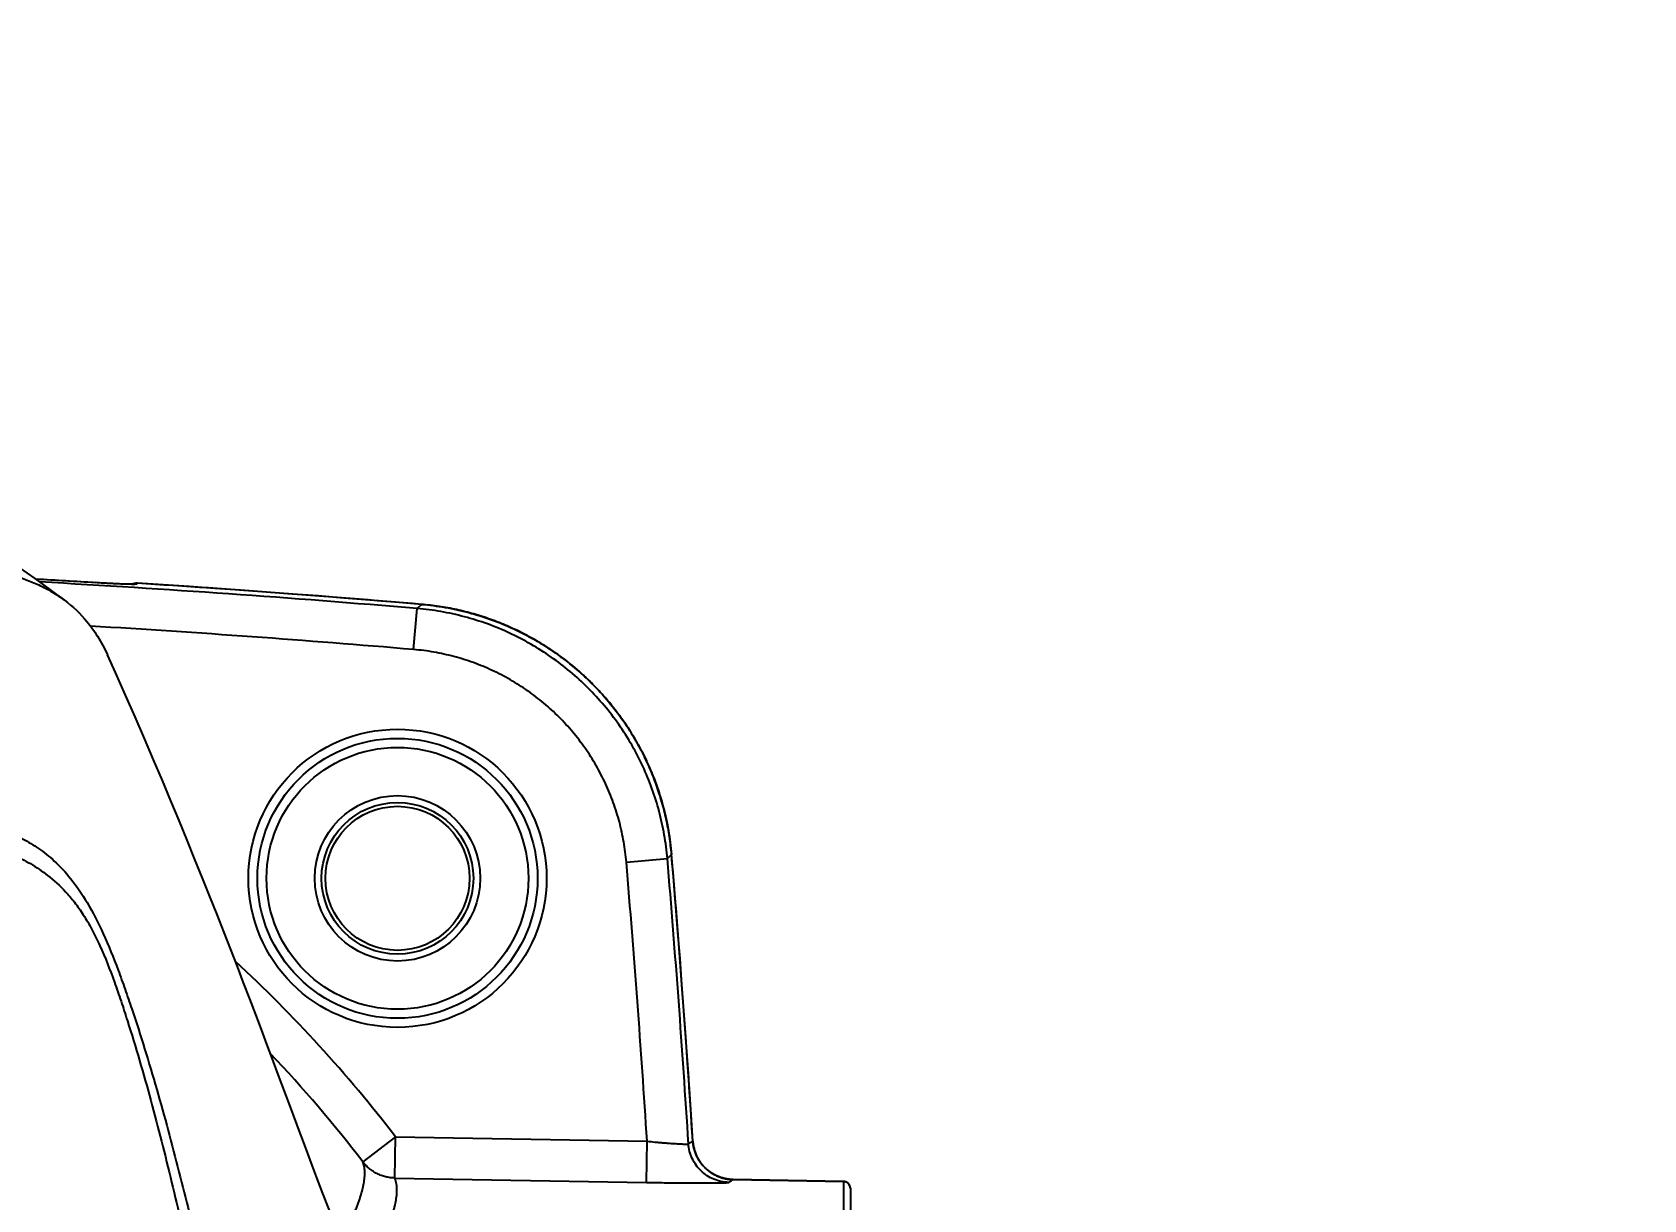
# Model space of a CAD drawing. Header units: millimetres. Extents: x 4086 to 8300, y 123 to 1549.
# Drawn here: x 7797.06 to 7826.41, y 621.01 to 642.29 of the extents above; entities that cross this region are included whole.
import ezdxf

# ---------------------------------------------------------------- set-up
doc = ezdxf.new("R2010")
doc.units = ezdxf.units.MM
for name, color, linetype in [('外形图', 7, 'Continuous'), ('尺寸标注', 7, 'Continuous'), ('运动范围', 7, 'Continuous')]:
    doc.layers.add(name, color=color, linetype=linetype)
doc.styles.add('思源黑', font='SourceHanSansCN-Normal.ttf')
doc.dimstyles.new('尺寸标注_1_4比例', dxfattribs={"dimtxt": 7, "dimasz": 6, "dimexe": 2, "dimexo": 1.5, "dimgap": 1, "dimtad": 1, "dimdec": 1, "dimlfac": 4, "dimdsep": 46, "dimtxsty": '思源黑', "dimcen": 0.09, "dimadec": 0, "dimazin": 0, "dimtp": 0.01, "dimtm": 0.01, "dimtfac": 1, "dimtdec": 1, "dimtofl": 0, "dimtmove": 0, "dimatfit": 3, "dimfxl": 1, "dimtolj": 1, "dimarcsym": 0})

# ---------------------------------------------------------------- blocks, each defined once
blk = doc.blocks.new('*D750')
at = {"layer": 'Defpoints', "color": 0}
for p in [(7746.494, 663.333), (7961.606, 638.226), (7701.103, 606.863), (7720.683, 606.863), (7783.633, 606.863)]:
    blk.add_point(p, dxfattribs=at)
at = {"layer": '尺寸标注', "color": 0, "lineweight": -2}
blk.add_arc((7783.633, 606.863), 67.588, 15.08218, 174.91199, dxfattribs=at)
at = {"layer": '尺寸标注', "color": 0}
for points in [[(7847.916, 624.232), (7849.869, 624.667), (7850.195, 618.593)], [(7715.312, 612.901), (7717.31, 612.813), (7716.045, 606.863)]]:
    blk.add_solid(points, dxfattribs=at)
at = {"layer": '尺寸标注', "color": 0, "insert": (7783.633, 679.161), "char_height": 7, "attachment_point": 5, "style": '思源黑'}
blk.add_mtext('\\A1;-\\A1;170%%d', dxfattribs=at)

msp = doc.modelspace()

# ---------------------------------------------------------------- linework, layer by layer
at = {"layer": '外形图'}
for p, q in [((7798.281, 632.2519), (7797.7129, 632.2856)), ((7798.3574, 632.2476), (7798.281, 632.2519)), ((7798.4324, 632.2435), (7798.3574, 632.2476)), ((7798.5125, 632.2394), (7798.4324, 632.2435)), ((7798.5804, 632.2362), (7798.5125, 632.2394)), ((7798.6444, 632.2333), (7798.5804, 632.2362)), ((7798.7021, 632.2309), (7798.6444, 632.2333)), ((7798.7482, 632.2292), (7798.7021, 632.2309)), ((7798.7844, 632.2281), (7798.7482, 632.2292)), ((7798.8162, 632.2272), (7798.7844, 632.2281)), ((7798.8389, 632.2267), (7798.8162, 632.2272)), ((7798.8549, 632.2265), (7798.8389, 632.2267)), ((7798.8657, 632.2264), (7798.8549, 632.2265)), ((7798.8753, 632.2263), (7798.8657, 632.2264)), ((7798.8837, 632.2263), (7798.8753, 632.2263)), ((7798.8909, 632.2263), (7798.8837, 632.2263)), ((7798.895, 632.2264), (7798.8909, 632.2263)), ((7798.8982, 632.2264), (7798.895, 632.2264)), ((7798.9009, 632.2264), (7798.8982, 632.2264)), ((7798.9031, 632.2265), (7798.9009, 632.2264)), ((7798.9049, 632.2266), (7798.9031, 632.2265)), ((7798.9062, 632.2266), (7798.9049, 632.2266)), ((7798.9071, 632.2266), (7798.9062, 632.2266)), ((7798.9076, 632.2267), (7798.9071, 632.2266)), ((7798.9078, 632.2267), (7798.9076, 632.2267)), ((7798.9716, 632.2449), (7798.9547, 632.2291)), ((7798.9716, 632.2449), (7798.9721, 632.245)), ((7798.9716, 632.245), (7798.9721, 632.245)), ((7804.0039, 631.0379), (7804.0672, 631.7849)), ((7804.1447, 631.8608), (7804.0672, 631.7849)), ((7807.8787, 627.1631), (7808.6258, 627.2264)), ((7808.7016, 627.3039), (7808.6258, 627.2264)), ((7803.674, 622.1557), (7803.0786, 621.6998)), ((7803.661, 621.406), (7803.674, 622.1557)), ((7803.674, 622.1557), (7808.2556, 622.0757)), ((7808.2425, 621.326), (7808.2556, 622.0757)), ((7803.661, 621.406), (7808.2425, 621.326)), ((7811.8361, 621.3432), (7809.8243, 621.3783)), ((7809.8243, 621.3783), (7811.8361, 621.3432)), ((7811.8361, 621.3432), (7811.8361, 592.3931)), ((7811.959, 621.2185), (7811.959, 592.5181))]:
    msp.add_line(p, q, dxfattribs=at)
for points in [[(7797.6445, 631.9371), (7797.3828, 632.1314), (7797.1078, 632.3302), (7796.8285, 632.527), (7796.5449, 632.7218), (7796.349, 632.8537)], [(7797.7129, 632.2856), (7797.2214, 632.3137), (7797.1231, 632.3191)], [(7804.1447, 631.8609), (7803.6744, 631.9004), (7803.204, 631.9391), (7802.7336, 631.9767), (7802.2632, 632.0135), (7801.7928, 632.0493), (7801.3225, 632.0843), (7800.8522, 632.1183), (7800.3819, 632.1513), (7799.9117, 632.1835), (7799.4415, 632.2147), (7798.9721, 632.245)], [(7808.7017, 627.3039), (7808.6982, 627.344), (7808.6942, 627.3843), (7808.69, 627.4246), (7808.6854, 627.4648), (7808.6805, 627.505), (7808.6753, 627.5452), (7808.6697, 627.5854), (7808.6639, 627.6255), (7808.6577, 627.6655), (7808.6512, 627.7055), (7808.6443, 627.7454), (7808.6371, 627.7852), (7808.6297, 627.825), (7808.6219, 627.8647), (7808.6137, 627.9044), (7808.6053, 627.944), (7808.5965, 627.9835), (7808.5874, 628.023), (7808.578, 628.0624), (7808.5683, 628.1017), (7808.5582, 628.1409), (7808.5478, 628.18), (7808.5372, 628.2191), (7808.5262, 628.258), (7808.5149, 628.2969), (7808.5032, 628.3357), (7808.4913, 628.3744), (7808.479, 628.413), (7808.4665, 628.4515), (7808.4536, 628.4899), (7808.4404, 628.5282), (7808.4269, 628.5663), (7808.4131, 628.6044), (7808.399, 628.6423), (7808.3845, 628.6802), (7808.3698, 628.7179), (7808.3548, 628.7554), (7808.3395, 628.7929), (7808.3238, 628.8303), (7808.3079, 628.8675), (7808.2916, 628.9046), (7808.2751, 628.9415), (7808.2582, 628.9784), (7808.2411, 629.015), (7808.2237, 629.0516), (7808.206, 629.088), (7808.1879, 629.1242), (7808.1696, 629.1603), (7808.151, 629.1962), (7808.1321, 629.232), (7808.1129, 629.2677), (7808.0934, 629.3032), (7808.0737, 629.3385), (7808.0536, 629.3737), (7808.0333, 629.4087), (7808.0127, 629.4436), (7807.9918, 629.4782), (7807.9706, 629.5127), (7807.9492, 629.547), (7807.9274, 629.5812), (7807.9054, 629.6152), (7807.8831, 629.649), (7807.8606, 629.6826), (7807.8378, 629.716), (7807.8146, 629.7493), (7807.7913, 629.7823), (7807.7676, 629.8152), (7807.7437, 629.8479), (7807.7196, 629.8804), (7807.6952, 629.9126), (7807.6705, 629.9447), (7807.6456, 629.9766), (7807.6204, 630.0082), (7807.5949, 630.0397), (7807.5692, 630.071), (7807.5432, 630.102), (7807.517, 630.1329), (7807.4905, 630.1635), (7807.4638, 630.194), (7807.4369, 630.2242), (7807.4097, 630.2542), (7807.3822, 630.2839), (7807.3545, 630.3135), (7807.3266, 630.3427), (7807.2985, 630.3718), (7807.2701, 630.4007), (7807.2415, 630.4293), (7807.2126, 630.4577), (7807.1836, 630.4858), (7807.1542, 630.5137), (7807.1247, 630.5414), (7807.0949, 630.5689), (7807.0649, 630.5961), (7807.0347, 630.623), (7807.0043, 630.6498), (7806.9737, 630.6762), (7806.9428, 630.7024), (7806.9118, 630.7284), (7806.8805, 630.7541), (7806.8491, 630.7795), (7806.8174, 630.8047), (7806.7855, 630.8297), (7806.7534, 630.8544), (7806.7212, 630.8788), (7806.6887, 630.903), (7806.656, 630.9269), (7806.6231, 630.9505), (7806.59, 630.9739), (7806.5568, 630.997), (7806.5234, 631.0198), (7806.4898, 631.0423), (7806.456, 631.0646), (7806.422, 631.0866), (7806.3879, 631.1083), (7806.3535, 631.1298), (7806.319, 631.151), (7806.2844, 631.1719), (7806.2495, 631.1925), (7806.2145, 631.2128), (7806.1793, 631.2329), (7806.144, 631.2527), (7806.1085, 631.2721), (7806.0728, 631.2913), (7806.037, 631.3102), (7806.0011, 631.3288), (7805.965, 631.3471), (7805.9288, 631.3651), (7805.8924, 631.3829), (7805.8558, 631.4003), (7805.8192, 631.4174), (7805.7823, 631.4343), (7805.7454, 631.4508), (7805.7083, 631.4671), (7805.671, 631.483), (7805.6337, 631.4987), (7805.5962, 631.514), (7805.5587, 631.529), (7805.521, 631.5437), (7805.4831, 631.5582), (7805.4452, 631.5723), (7805.4071, 631.5861), (7805.369, 631.5996), (7805.3307, 631.6128), (7805.2923, 631.6257), (7805.2538, 631.6382), (7805.2152, 631.6505), (7805.1765, 631.6624), (7805.1377, 631.674), (7805.0988, 631.6854), (7805.0599, 631.6964), (7805.0208, 631.707), (7804.9817, 631.7174), (7804.9424, 631.7275), (7804.9031, 631.7372), (7804.8637, 631.7466), (7804.8243, 631.7557), (7804.7848, 631.7645), (7804.7452, 631.7729), (7804.7055, 631.7811), (7804.6658, 631.7889), (7804.626, 631.7964), (7804.5861, 631.8035), (7804.5462, 631.8104), (7804.5062, 631.8169), (7804.4662, 631.8231), (7804.4261, 631.8289), (7804.386, 631.8345), (7804.3459, 631.8397), (7804.3057, 631.8446), (7804.2654, 631.8492), (7804.2251, 631.8534), (7804.1848, 631.8574), (7804.1447, 631.8609)], [(7801.519, 623.3413), (7801.4261, 623.5896), (7801.3297, 623.8465), (7801.2297, 624.112), (7801.1259, 624.3863), (7801.0184, 624.6691), (7800.907, 624.9606), (7800.7918, 625.2604), (7800.6727, 625.5681), (7800.5497, 625.8835), (7800.423, 626.206), (7800.2926, 626.5353), (7800.1584, 626.8712), (7800.0204, 627.2137), (7799.8783, 627.5629), (7799.7319, 627.9192), (7799.581, 628.2824), (7799.4255, 628.6529), (7799.2652, 629.0306), (7799.0998, 629.4158), (7798.9292, 629.8084), (7798.7531, 630.2086), (7798.5714, 630.6165), (7798.426, 630.939)], [(7809.089, 622.0806), (7809.0585, 622.5551), (7809.0271, 623.0299), (7808.9947, 623.5046), (7808.9614, 623.9795), (7808.9271, 624.4543), (7808.8919, 624.9292), (7808.8557, 625.4041), (7808.8186, 625.879), (7808.7806, 626.354), (7808.7416, 626.829), (7808.7017, 627.3039)], [(7801.9193, 622.2696), (7801.7716, 622.6647), (7801.519, 623.3413)], [(7804.6147, 615.3569), (7804.4256, 615.82), (7804.2436, 616.269), (7804.0704, 616.6998), (7803.9055, 617.114), (7803.748, 617.5129), (7803.597, 617.8981), (7803.4516, 618.2713), (7803.3105, 618.6351), (7803.1726, 618.9916), (7803.0385, 619.3388), (7802.9098, 619.6725), (7802.7873, 619.9904), (7802.6708, 620.2934), (7802.5596, 620.5827), (7802.4532, 620.8599), (7802.3517, 621.1255), (7802.2551, 621.3791), (7802.1633, 621.621), (7802.0765, 621.8508), (7801.9952, 622.0671), (7801.9193, 622.2696)], [(7809.8243, 621.3783), (7809.8149, 621.3786), (7809.8052, 621.3789), (7809.7955, 621.3794), (7809.7858, 621.38), (7809.7761, 621.3808), (7809.7664, 621.3816), (7809.7567, 621.3826), (7809.747, 621.3837), (7809.7373, 621.385), (7809.7276, 621.3863), (7809.718, 621.3878), (7809.7084, 621.3894), (7809.6988, 621.3912), (7809.6892, 621.393), (7809.6796, 621.395), (7809.6701, 621.3971), (7809.6606, 621.3994), (7809.6512, 621.4017), (7809.6418, 621.4042), (7809.6325, 621.4068), (7809.6232, 621.4095), (7809.6139, 621.4123), (7809.6047, 621.4152), (7809.5955, 621.4183), (7809.5863, 621.4215), (7809.5772, 621.4248), (7809.5681, 621.4282), (7809.5591, 621.4318), (7809.5501, 621.4354), (7809.5411, 621.4392), (7809.5322, 621.4431), (7809.5233, 621.4471), (7809.5145, 621.4513), (7809.5058, 621.4555), (7809.4971, 621.4599), (7809.4884, 621.4643), (7809.4799, 621.4689), (7809.4714, 621.4736), (7809.4629, 621.4784), (7809.4545, 621.4833), (7809.4462, 621.4883), (7809.438, 621.4934), (7809.4298, 621.4986), (7809.4217, 621.5039), (7809.4136, 621.5094), (7809.4057, 621.5149), (7809.3977, 621.5206), (7809.3899, 621.5263), (7809.3821, 621.5322), (7809.3744, 621.5382), (7809.3668, 621.5442), (7809.3592, 621.5504), (7809.3518, 621.5566), (7809.3444, 621.563), (7809.3371, 621.5694), (7809.3299, 621.576), (7809.3228, 621.5826), (7809.3158, 621.5893), (7809.3089, 621.5961), (7809.302, 621.6029), (7809.2953, 621.6099), (7809.2887, 621.6169), (7809.2821, 621.6241), (7809.2756, 621.6313), (7809.2692, 621.6386), (7809.2629, 621.646), (7809.2567, 621.6535), (7809.2506, 621.6611), (7809.2446, 621.6688), (7809.2387, 621.6765), (7809.2329, 621.6843), (7809.2272, 621.6922), (7809.2216, 621.7001), (7809.2161, 621.7082), (7809.2107, 621.7163), (7809.2054, 621.7244), (7809.2002, 621.7326), (7809.1952, 621.7409), (7809.1902, 621.7492), (7809.1854, 621.7576), (7809.1806, 621.7661), (7809.176, 621.7746), (7809.1715, 621.7832), (7809.1671, 621.7919), (7809.1627, 621.8006), (7809.1586, 621.8094), (7809.1545, 621.8182), (7809.1505, 621.8271), (7809.1467, 621.836), (7809.143, 621.845), (7809.1393, 621.854), (7809.1359, 621.8631), (7809.1325, 621.8722), (7809.1292, 621.8813), (7809.1261, 621.8905), (7809.1231, 621.8997), (7809.1202, 621.909), (7809.1174, 621.9182), (7809.1148, 621.9276), (7809.1123, 621.9369), (7809.1098, 621.9464), (7809.1075, 621.9558), (7809.1054, 621.9653), (7809.1033, 621.9749), (7809.1014, 621.9844), (7809.0996, 621.994), (7809.0979, 622.0036), (7809.0964, 622.0132), (7809.0949, 622.0229), (7809.0936, 622.0325), (7809.0924, 622.0422), (7809.0914, 622.0518), (7809.0905, 622.0615), (7809.0897, 622.0711), (7809.089, 622.0806)], [(7811.959, 621.2185), (7811.9589, 621.2206), (7811.9589, 621.2231), (7811.9587, 621.2256), (7811.9586, 621.2281), (7811.9583, 621.2306), (7811.9581, 621.2332), (7811.9577, 621.2357), (7811.9574, 621.2382), (7811.9569, 621.2407), (7811.9564, 621.2431), (7811.9559, 621.2456), (7811.9553, 621.2481), (7811.9547, 621.2505), (7811.954, 621.2529), (7811.9533, 621.2554), (7811.9525, 621.2578), (7811.9517, 621.2602), (7811.9508, 621.2625), (7811.9499, 621.2649), (7811.949, 621.2672), (7811.9479, 621.2695), (7811.9469, 621.2718), (7811.9458, 621.2741), (7811.9446, 621.2763), (7811.9434, 621.2786), (7811.9422, 621.2808), (7811.9409, 621.2829), (7811.9396, 621.2851), (7811.9382, 621.2872), (7811.9368, 621.2893), (7811.9353, 621.2914), (7811.9338, 621.2934), (7811.9323, 621.2954), (7811.9307, 621.2974), (7811.9291, 621.2993), (7811.9274, 621.3012), (7811.9257, 621.3031), (7811.924, 621.3049), (7811.9222, 621.3067), (7811.9204, 621.3085), (7811.9186, 621.3102), (7811.9167, 621.3119), (7811.9148, 621.3136), (7811.9128, 621.3152), (7811.9109, 621.3168), (7811.9089, 621.3183), (7811.9068, 621.3198), (7811.9048, 621.3213), (7811.9027, 621.3227), (7811.9005, 621.324), (7811.8984, 621.3254), (7811.8962, 621.3266), (7811.894, 621.3279), (7811.8918, 621.3291), (7811.8895, 621.3302), (7811.8872, 621.3313), (7811.8849, 621.3324), (7811.8826, 621.3334), (7811.8803, 621.3343), (7811.8779, 621.3352), (7811.8756, 621.3361), (7811.8732, 621.3369), (7811.8708, 621.3377), (7811.8683, 621.3384), (7811.8659, 621.3391), (7811.8635, 621.3397), (7811.861, 621.3403), (7811.8585, 621.3408), (7811.856, 621.3413), (7811.8535, 621.3417), (7811.851, 621.3421), (7811.8485, 621.3424), (7811.846, 621.3427), (7811.8435, 621.3429), (7811.841, 621.343), (7811.8385, 621.3432), (7811.8361, 621.3432)]]:
    msp.add_lwpolyline(points, dxfattribs=at)
for radius in [2.7165, 2.5511, 2.3858, 1.5073, 1.3824, 1.3125]:
    msp.add_circle((7803.709, 626.8681), radius, dxfattribs=at)
for centre, radius, start, end in [((7783.6617, 391.1123), 241.5821, 86.548885, 86.804607), ((7783.6171, 390.4072), 242.2425, 85.157321, 86.786936), ((7798.9558, 631.9955), 0.25, 86.36726, 112.54271), ((7798.9556, 631.9956), 0.2498, 86.32863, 112.40891), ((7798.9387, 631.9797), 0.2499, 86.3343, 98.81177), ((7783.618, 390.4308), 242.3011, 85.140327, 86.366974), ((7783.6097, 390.3085), 241.5917, 85.157539, 86.557287), ((7567.2628, 606.7775), 241.4779, 3.632263, 4.842687), ((7567.2951, 606.7789), 242.1954, 3.610104, 4.843001), ((7567.0855, 606.7634), 242.4877, 3.621605, 4.859194), ((7783.709, 606.8681), 25.1459, 37.44182, 47.31013), ((7783.709, 606.8681), 24.3959, 37.44182, 43.52893), ((7811.834, 621.2183), 0.1249, 0.10502, 89.00955)]:
    msp.add_arc(centre, radius, start, end, dxfattribs=at)
for points, knots in [([(7788.397, 632.8704), (7788.6311, 632.8682), (7789.0935, 632.8625), (7789.7787, 632.8503), (7790.4472, 632.837), (7791.0988, 632.8232), (7791.7331, 632.808), (7792.5431, 632.7837), (7793.3289, 632.7524), (7794.091, 632.7172), (7794.6372, 632.6887), (7795.1686, 632.6537), (7795.6876, 632.6043), (7796.1963, 632.5281), (7796.6121, 632.4283), (7796.9375, 632.3183), (7797.1796, 632.2172), (7797.4185, 632.0933), (7797.5704, 631.9928), (7797.6445, 631.9371)], [0, 0, 0, 0, 0.0748263, 0.1478049, 0.2190543, 0.2885185, 0.3561242, 0.4218437, 0.5475183, 0.6074736, 0.6656652, 0.7223212, 0.777705, 0.8322211, 0.8866159, 0.914101, 0.9419434, 0.9703909, 1, 1, 1, 1]), ([(7798.9547, 632.2291), (7798.9545, 632.2289), (7798.9539, 632.2286), (7798.9528, 632.2282), (7798.9512, 632.2279), (7798.9482, 632.2274), (7798.9434, 632.2269), (7798.9364, 632.2264), (7798.9276, 632.226), (7798.9172, 632.2258), (7798.9051, 632.2257), (7798.8914, 632.2257), (7798.8761, 632.2258), (7798.8525, 632.2261), (7798.8194, 632.2268), (7798.7754, 632.2281), (7798.7261, 632.2298), (7798.672, 632.232), (7798.6135, 632.2345), (7798.5512, 632.2374), (7798.4857, 632.2406), (7798.4176, 632.2442), (7798.3235, 632.2493), (7798.2521, 632.2535), (7798.2042, 632.2564)], [0, 0, 0, 0, 0.0010921, 0.0026994, 0.0048554, 0.0075714, 0.0146956, 0.0240782, 0.0357105, 0.049582, 0.0656764, 0.0839607, 0.1043824, 0.12689, 0.1779495, 0.2366887, 0.3025273, 0.3748294, 0.4529522, 0.536161, 0.6236641, 0.7146625, 0.808306, 1, 1, 1, 1]), ([(7797.6445, 631.9371), (7797.7951, 631.8238), (7798.0122, 631.6144), (7798.2615, 631.2673), (7798.373, 631.056), (7798.426, 630.939)], [0, 0, 0, 0, 0.4419526, 0.6987056, 1, 1, 1, 1]), ([(7808.6258, 627.2264), (7808.6134, 627.3718), (7808.5854, 627.5893), (7808.529, 627.8757), (7808.4603, 628.1595), (7808.3511, 628.5081), (7808.2118, 628.8458), (7808.083, 629.1078), (7807.9429, 629.3639), (7807.7468, 629.6722), (7807.4802, 630.0201), (7807.1841, 630.3433), (7806.8609, 630.6394), (7806.513, 630.906), (7806.2047, 631.102), (7805.9486, 631.2422), (7805.6866, 631.371), (7805.3489, 631.5103), (7805.0003, 631.6194), (7804.7165, 631.6882), (7804.4301, 631.7445), (7804.2126, 631.7726), (7804.0672, 631.7849)], [0, 0, 0, 0, 0.0624961, 0.0937516, 0.1250072, 0.1875034, 0.2499997, 0.2812553, 0.3125109, 0.3750073, 0.4375036, 0.5, 0.5624964, 0.6249927, 0.6874891, 0.7187447, 0.7500003, 0.8124966, 0.8749928, 0.9062484, 0.9375039, 1, 1, 1, 1]), ([(7804.1447, 631.8608), (7804.29, 631.8485), (7804.5074, 631.8204), (7804.7937, 631.764), (7805.0773, 631.6952), (7805.4258, 631.586), (7805.7634, 631.4468), (7806.0253, 631.318), (7806.2813, 631.1779), (7806.5894, 630.9819), (7806.9371, 630.7154), (7807.2602, 630.4194), (7807.5562, 630.0963), (7807.8227, 629.7486), (7808.0187, 629.4405), (7808.1588, 629.1845), (7808.2876, 628.9226), (7808.4268, 628.585), (7808.536, 628.2365), (7808.6048, 627.9529), (7808.6612, 627.6666), (7808.6893, 627.4492), (7808.7016, 627.3039)], [0, 0, 0, 0, 0.0624962, 0.0937519, 0.1250075, 0.1875037, 0.25, 0.2812556, 0.3125112, 0.3750075, 0.4375037, 0.5, 0.5624963, 0.6249925, 0.6874888, 0.7187444, 0.75, 0.8124963, 0.8749925, 0.9062481, 0.9375038, 1, 1, 1, 1]), ([(7807.8787, 627.1631), (7807.8682, 627.2867), (7807.8364, 627.5331), (7807.7699, 627.8364), (7807.701, 628.0748), (7807.6216, 628.31), (7807.5269, 628.5397), (7807.4175, 628.7624), (7807.2983, 628.9801), (7807.1317, 629.2422), (7806.9051, 629.5379), (7806.6534, 629.8126), (7806.3787, 630.0643), (7806.0829, 630.2909), (7805.7686, 630.4908), (7805.4379, 630.6624), (7805.1508, 630.7808), (7804.9156, 630.8602), (7804.6772, 630.9291), (7804.3739, 630.9956), (7804.1275, 631.0274), (7804.0039, 631.0379)], [0, 0, 0, 0, 0.0624972, 0.1249945, 0.1562505, 0.1875066, 0.2500038, 0.2812599, 0.312516, 0.3750132, 0.4375103, 0.5000075, 0.5625047, 0.6250018, 0.6874991, 0.7499962, 0.8124934, 0.8437495, 0.8750055, 0.9375028, 1, 1, 1, 1]), ([(7796.3448, 627.8009), (7796.532, 627.7444), (7796.8176, 627.6325), (7797.1849, 627.4124), (7797.4799, 627.176), (7797.7829, 626.8476), (7798.0841, 626.4025), (7798.3683, 625.8395), (7798.5829, 625.3039), (7798.7486, 624.8437), (7798.912, 624.3661), (7799.1072, 623.7592), (7799.3261, 623.0209), (7799.6024, 622.0241), (7799.9226, 620.7665), (7800.2724, 619.2462), (7800.5916, 617.7171), (7800.9795, 615.6691), (7801.3948, 613.0955), (7801.7729, 609.9896), (7801.9351, 607.9094), (7801.9921, 606.8681)], [0, 0, 0, 0, 0.0263132, 0.0409617, 0.0574863, 0.0770058, 0.1008637, 0.1295655, 0.1617146, 0.1784516, 0.1953936, 0.2296437, 0.2642331, 0.2990144, 0.3688452, 0.4388497, 0.5089314, 0.5790488, 0.719333, 0.8596601, 1, 1, 1, 1]), ([(7796.1412, 627.5024), (7796.2369, 627.4752), (7796.4321, 627.4126), (7796.7281, 627.2938), (7797.036, 627.1349), (7797.3579, 626.9179), (7797.6229, 626.6752), (7797.833, 626.4276), (7797.9944, 626.1982), (7798.1485, 625.9326), (7798.3465, 625.5264), (7798.5172, 625.0853), (7798.6751, 624.6257), (7798.8296, 624.1506), (7799.0136, 623.5479), (7799.2189, 622.8155), (7799.4773, 621.8279), (7799.7764, 620.5833), (7800.1035, 619.08), (7800.4032, 617.5691), (7800.6785, 616.0527), (7800.93, 614.5316), (7801.2327, 612.4979), (7801.5445, 609.9458), (7801.7071, 607.8949), (7801.7636, 606.8681)], [0, 0, 0, 0, 0.0135008, 0.0278092, 0.0432562, 0.0604471, 0.0803713, 0.0918113, 0.1044718, 0.1184023, 0.1334537, 0.1657748, 0.182519, 0.199435, 0.2335946, 0.2680577, 0.3026861, 0.3721761, 0.4418196, 0.5115318, 0.5812764, 0.6510406, 0.72082, 0.8604033, 1, 1, 1, 1]), ([(7808.2556, 622.0757), (7808.3036, 622.0711), (7808.3751, 622.0643), (7808.4694, 622.056), (7808.5377, 622.0503), (7808.6035, 622.045), (7808.6661, 622.0403), (7808.725, 622.0361), (7808.7795, 622.0326), (7808.8292, 622.0297), (7808.8736, 622.0275), (7808.907, 622.0262), (7808.9308, 622.0255), (7808.9462, 622.0251), (7808.9601, 622.025), (7808.9723, 622.025), (7808.9828, 622.0253), (7808.9916, 622.0256), (7808.9986, 622.0262), (7809.0034, 622.0268), (7809.0064, 622.0274), (7809.0079, 622.0279), (7809.0091, 622.0284), (7809.0096, 622.0289), (7809.0098, 622.0291)], [0, 0, 0, 0, 0.1911704, 0.2846053, 0.3754684, 0.4629219, 0.5461494, 0.624366, 0.6968226, 0.7628192, 0.8217144, 0.8729291, 0.8954971, 0.915964, 0.9342806, 0.9504039, 0.9642978, 0.9759344, 0.9852954, 0.9923793, 0.9950762, 0.9972222, 0.9988429, 1, 1, 1, 1]), ([(7809.0098, 622.0291), (7809.0229, 622.038), (7809.0491, 622.0554), (7809.0757, 622.0723), (7809.0889, 622.0806)], [0, 0, 0, 0, 0.5027773, 1, 1, 1, 1]), ([(7809.0889, 622.0806), (7809.0904, 622.0574), (7809.0955, 622.011), (7809.1096, 621.9425), (7809.13, 621.8757), (7809.1565, 621.811), (7809.1889, 621.749), (7809.2396, 621.6709), (7809.3163, 621.5826), (7809.4081, 621.51), (7809.4885, 621.463), (7809.5519, 621.4334), (7809.6177, 621.4099), (7809.6855, 621.3926), (7809.7545, 621.3817), (7809.8011, 621.3787), (7809.8243, 621.3783)], [0, 0, 0, 0, 0.0625173, 0.1250342, 0.1875516, 0.250069, 0.3125866, 0.3751042, 0.5000035, 0.6249023, 0.6874192, 0.7499359, 0.8124523, 0.8749685, 0.9374841, 1, 1, 1, 1]), ([(7809.745, 621.3265), (7809.6985, 621.3274), (7809.6055, 621.3377), (7809.4714, 621.3788), (7809.3472, 621.444), (7809.2372, 621.5311), (7809.1453, 621.637), (7809.0745, 621.7581), (7809.0274, 621.8902), (7809.0128, 621.9827), (7809.0098, 622.0291)], [0, 0, 0, 0, 0.1249778, 0.2499665, 0.374965, 0.499971, 0.6249814, 0.7499923, 0.8749996, 1, 1, 1, 1]), ([(7802.9392, 620.8006), (7802.9439, 620.8128), (7802.9531, 620.8369), (7802.9667, 620.8726), (7802.9803, 620.9072), (7802.993, 620.9412), (7803.005, 620.9747), (7803.0198, 621.0182), (7803.0432, 621.0913), (7803.0713, 621.192), (7803.0926, 621.2903), (7803.1044, 621.365), (7803.1105, 621.418), (7803.1134, 621.461), (7803.1141, 621.4944), (7803.1139, 621.5189), (7803.1127, 621.543), (7803.1108, 621.5667), (7803.1078, 621.5902), (7803.1036, 621.6135), (7803.0983, 621.6364), (7803.0905, 621.6653), (7803.0835, 621.6863), (7803.0786, 621.6998)], [0, 0, 0, 0, 0.0422959, 0.0834312, 0.1233187, 0.1623487, 0.2006053, 0.238113, 0.3109709, 0.4484937, 0.5755957, 0.6353904, 0.6927476, 0.7477836, 0.774536, 0.8008537, 0.8267667, 0.8523373, 0.8777636, 0.9032532, 0.9286473, 0.9535584, 1, 1, 1, 1]), ([(7803.661, 621.406), (7803.6329, 621.4065), (7803.5767, 621.4106), (7803.4936, 621.4262), (7803.4129, 621.4511), (7803.3354, 621.4848), (7803.2623, 621.5271), (7803.1943, 621.5772), (7803.1324, 621.6347), (7803.0957, 621.6774), (7803.0786, 621.6998)], [0, 0, 0, 0, 0.1250097, 0.2500166, 0.3750208, 0.5000222, 0.6250206, 0.7500161, 0.8750089, 1, 1, 1, 1]), ([(7803.5331, 620.491), (7803.5377, 620.5034), (7803.5467, 620.5279), (7803.5578, 620.5583), (7803.5667, 620.582), (7803.5752, 620.6051), (7803.5855, 620.6337), (7803.5971, 620.6677), (7803.6115, 620.7119), (7803.628, 620.766), (7803.6455, 620.8295), (7803.6654, 620.9101), (7803.6811, 620.9884), (7803.6919, 621.0644), (7803.6973, 621.1183), (7803.7, 621.1704), (7803.6997, 621.2208), (7803.6959, 621.2698), (7803.6895, 621.3097), (7803.683, 621.3371), (7803.6787, 621.3526), (7803.6752, 621.364), (7803.6717, 621.3752), (7803.667, 621.3891), (7803.6635, 621.3994), (7803.661, 621.406)], [0, 0, 0, 0, 0.0420595, 0.0829685, 0.1029264, 0.1226267, 0.1614442, 0.1995069, 0.2368373, 0.3093895, 0.3792461, 0.4464934, 0.5734034, 0.6331971, 0.6906199, 0.7457967, 0.7990644, 0.8509183, 0.9020157, 0.9275433, 0.9403548, 0.9531364, 0.9655773, 0.9775064, 1, 1, 1, 1]), ([(7808.2425, 621.326), (7808.3386, 621.3243), (7808.4815, 621.3221), (7808.67, 621.3197), (7808.8064, 621.3182), (7808.9375, 621.317), (7809.0622, 621.3162), (7809.1793, 621.3158), (7809.2877, 621.3156), (7809.3864, 621.3158), (7809.4622, 621.3163), (7809.5172, 621.3169), (7809.5541, 621.3174), (7809.5879, 621.3179), (7809.6186, 621.3186), (7809.6461, 621.3193), (7809.6703, 621.3201), (7809.6911, 621.321), (7809.7086, 621.3219), (7809.721, 621.3228), (7809.7292, 621.3236), (7809.734, 621.3241), (7809.738, 621.3247), (7809.7411, 621.3252), (7809.7434, 621.3258), (7809.7446, 621.3263), (7809.745, 621.3265)], [0, 0, 0, 0, 0.1916799, 0.2853169, 0.3763171, 0.4638452, 0.5470763, 0.62524, 0.6976113, 0.7634801, 0.8222504, 0.8487991, 0.8733624, 0.8958818, 0.9163112, 0.9346062, 0.9507226, 0.9646146, 0.9762463, 0.9856031, 0.9894261, 0.9926775, 0.9953569, 0.9974655, 0.9990078, 1, 1, 1, 1]), ([(7809.745, 621.3265), (7809.7581, 621.3355), (7809.7844, 621.353), (7809.811, 621.37), (7809.8243, 621.3783)], [0, 0, 0, 0, 0.5028709, 1, 1, 1, 1])]:
    msp.add_open_spline(points, degree=3, knots=knots, dxfattribs=at)
at = {"layer": '运动范围'}
msp.add_arc((7783.7746, 606.8692), 180.575, 10, 349.993572, dxfattribs=at)

# ---------------------------------------------------------------- dimensions: what is measured, and where the dimension line sits
at = {"layer": '尺寸标注'}
dim = msp.add_angular_dim_2l(base=(7746.4945, 663.3329), line1=((7701.103, 606.8629), (7720.6832, 606.8629)), line2=((7783.6327, 606.8629), (7961.6062, 638.2257)), text='\\A1;-<>', dimstyle='尺寸标注_1_4比例', dxfattribs=at)
dim.commit()
dim.dimension.update_dxf_attribs({"geometry": '*D750', "text_midpoint": (7783.6327, 674.4507), "dimtype": 162})

doc.saveas('drawing.dxf')
